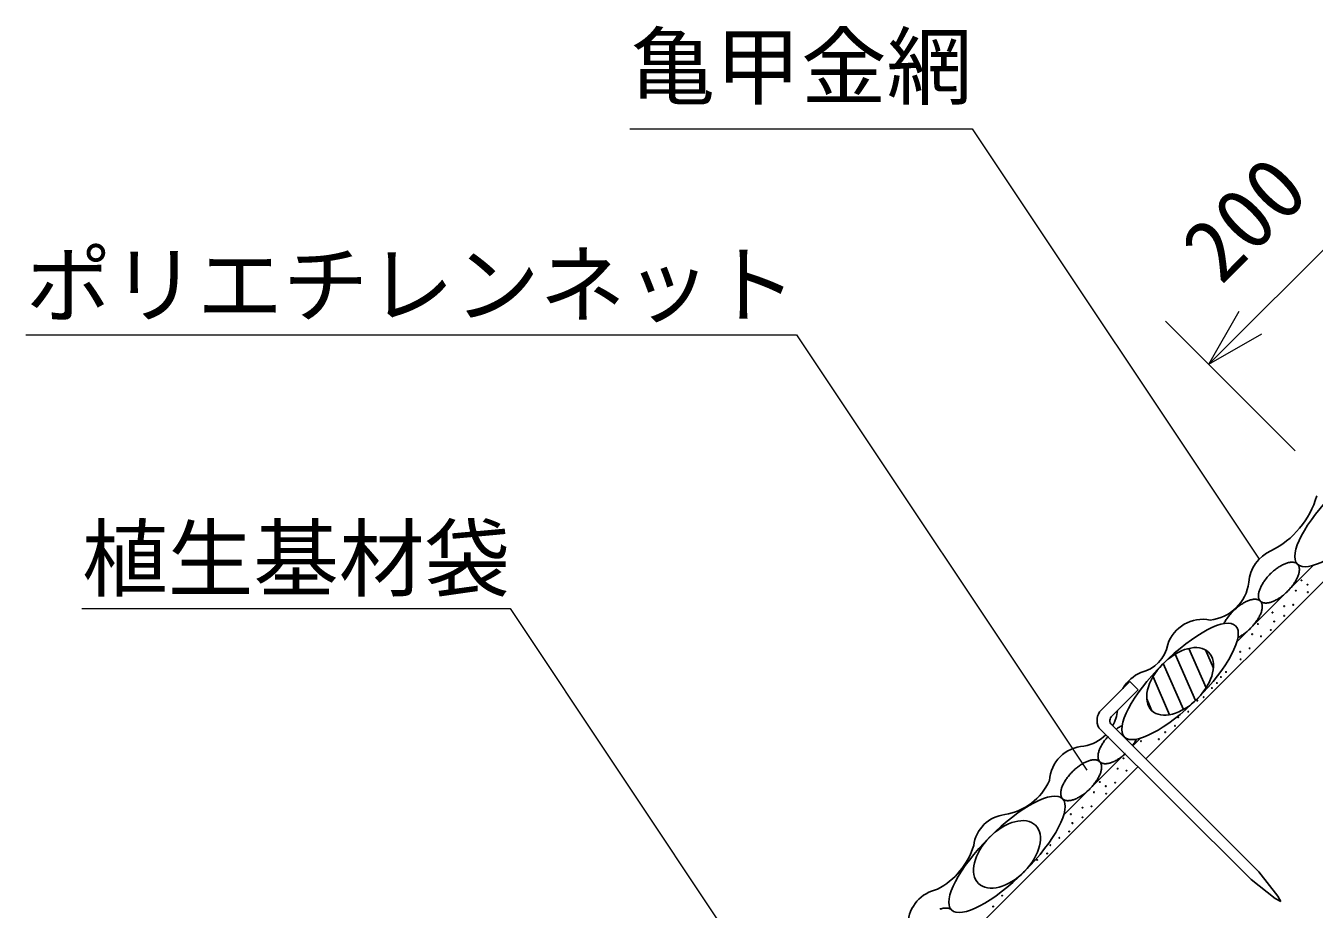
# Model space of a CAD drawing. Units: millimetres, scale not verified. Extents: x 200 to 8200, y 200 to 5838.
# Drawn here: x 1382 to 2435, y 2906 to 3628 of the extents above; entities that cross this region are included whole.
import ezdxf
from ezdxf.enums import TextEntityAlignment as Align

# ---------------------------------------------------------------- set-up
doc = ezdxf.new("R2010")
doc.units = ezdxf.units.MM
doc.header["$LTSCALE"] = 20
for name, color, linetype, lineweight in [('C-STR', 7, 'Continuous', 25), ('C-STR-DIM', 1, 'Continuous', 13), ('C-STR-HTXT', 1, 'Continuous', 13)]:
    doc.layers.add(name, color=color, linetype=linetype, lineweight=lineweight)
doc.styles.add('ＭＳ ゴシック', font='')
doc.styles.get('ＭＳ ゴシック').set_extended_font_data('MS Gothic')

msp = doc.modelspace()

# ---------------------------------------------------------------- linework, layer by layer
at = {"layer": 'C-STR'}
for p, q in [((2297.42, 3028.77), (2856.75, 3588.1)), ((2371.88, 3124.44), (2434.57, 3187.13)), ((2261.02, 3068.72), (2284.31, 3092.02)), ((2291.11, 3085.22), (2284.31, 3092.02)), ((2291.11, 3085.22), (2269.86, 3063.96)), ((2259.16, 3054.29), (2383.45, 2930.08)), ((2269.57, 3056.62), (2389.81, 2936.44)), ((2286.81, 3039.38), (2293.14, 3045.71)), ((2230.46, 2983.02), (2280.45, 3033.01)), ((1742.08, 2473.43), (2291.06, 3022.41)), ((2403.25, 2914.53), (2383.45, 2930.08)), ((2405.37, 2916.65), (2389.81, 2936.44)), ((2403.25, 2914.53), (2407.85, 2912.05)), ((2407.85, 2912.05), (2405.37, 2916.65))]:
    msp.add_line(p, q, dxfattribs=at)
at = {"layer": 'C-STR', "color": 3}
for p, q in [((2332.52, 3119.09), (2346.66, 3086.87)), ((2346.13, 3117.94), (2352.68, 3103.03)), ((2311.74, 3106.73), (2328.2, 3069.2)), ((2321.47, 3114.41), (2338.09, 3076.54)), ((2303.35, 3095.97), (2316.96, 3064.95)), ((2298.21, 3077.84), (2302.49, 3068.08))]:
    msp.add_line(p, q, dxfattribs=at)
at = {"layer": 'C-STR'}
for centre in [(2424.75, 3174.76), (2429.58, 3171.29), (2420.03, 3166.36), (2429.92, 3165.17), (2401.02, 3148.45), (2410.58, 3153.73), (2417.96, 3154.82), (2389.13, 3139.13), (2402.32, 3141.14), (2410.59, 3145.84), (2384.41, 3130.73), (2391.62, 3129.05), (2399.69, 3134.24), (2382.33, 3119.2), (2374.63, 3116.34), (2374.97, 3110.22), (2358.91, 3095.77), (2363.01, 3099.87), (2351.54, 3086.79), (2355.64, 3090.89), (2339.58, 3076.45), (2344.74, 3079.29), (2332.21, 3067.47), (2321.32, 3055.86), (2323.95, 3062.77), (2293.52, 3043.26), (2308.06, 3044.93), (2313.24, 3050.67), (2279.23, 3029.23), (2274.51, 3020.83), (2281.72, 3019.15), (2255.18, 3001.51), (2259.91, 3009.91), (2264.73, 3006.44), (2272.44, 3009.3), (2265.07, 3000.32), (2236.17, 2983.6), (2245.74, 2988.88), (2245.74, 2981), (2253.11, 2989.98), (2234.85, 2969.39), (2237.48, 2976.29), (2226.77, 2964.2), (2216.81, 2951.35), (2219.44, 2958.25), (2208.73, 2946.16), (2180.12, 2916.99), (2172.75, 2908.01)]:
    msp.add_circle(centre, 0.3, dxfattribs=at)
at = {"layer": 'C-STR', "color": 1}
for centre, radius, start, end in [((2367.48, 3263.83), 72.48, 296.45539, 343.9593), ((2412.09, 3171.13), 30.42, 113.88323, 176.11209), ((2346.31, 3177.92), 35.75, 275.92465, 352.39909), ((2344.14, 3112.52), 30.42, 78.88791, 161.11209), ((2287.17, 3127.41), 28.63, 282.77892, 349.85859), ((2306.03, 3070.47), 31.6, 113.34722, 149.53081), ((2241.65, 3071.69), 32.82, 331.05756, 354.25027), ((2241.65, 3071.69), 32.82, 279.26606, 315.13625), ((2249, 3008.96), 30.42, 93.88791, 176.11209), ((2174.57, 3031.08), 48.43, 279.24053, 335.53524), ((2185.68, 2954.35), 29.11, 96.57735, 172.75162), ((2098.75, 2975.81), 60.72, 297.8885, 342.96694), ((2133.32, 2892.36), 30.42, 101.70733, 176.11209)]:
    msp.add_arc(centre, radius, start, end, dxfattribs=at)
at = {"layer": 'C-STR'}
for centre, radius, start, end in [((2431.54, 3147.67), 45.77, 132.66333, 135.00218), ((2430.95, 3148.32), 44.89, 130.29907, 132.66951), ((2429.89, 3149.58), 43.24, 127.87759, 130.30908), ((2428.47, 3151.43), 40.9, 125.36733, 127.89186), ((2426.79, 3153.82), 37.98, 122.73288, 125.38647), ((2424.98, 3156.66), 34.62, 119.93338, 122.75776), ((2423.17, 3159.84), 30.96, 116.92048, 119.96515), ((2421.46, 3163.24), 27.15, 113.6359, 116.96064), ((2419.96, 3166.73), 23.36, 110.0085, 113.68635), ((2418.73, 3170.16), 19.71, 105.95103, 110.07155), ((2417.83, 3173.41), 16.34, 101.35711, 106.02931), ((2417.26, 3176.36), 13.33, 96.09986, 101.4531), ((2417, 3178.93), 10.75, 90.03539, 96.21481), ((2417.02, 3181.04), 8.64, 83.01739, 90.16716), ((2417.24, 3182.66), 7, 74.93209, 83.157), ((2417.56, 3183.8), 5.82, 65.76084, 75.06021), ((2417.88, 3184.49), 5.06, 55.66004, 65.84881), ((2418.08, 3184.78), 4.71, 45.00911, 55.68086), ((2418.05, 3184.76), 4.74, 34.35516, 44.95487), ((2417.7, 3184.53), 5.16, 24.24753, 34.24363), ((2416.94, 3184.21), 5.98, 15.06964, 24.10931), ((2406.18, 3184.66), 16.88, 344.04533, 348.56825), ((2415.72, 3183.9), 7.24, 6.98011, 14.9308), ((2409.19, 3184.03), 13.8, 348.63861, 353.80843), ((2414.01, 3183.71), 8.96, 359.96028, 6.85517), ((2411.82, 3183.73), 11.15, 353.89547, 359.85433), ((2416.55, 3157.48), 27.79, 153.07751, 156.32595), ((2419.92, 3155.75), 31.58, 150.06497, 153.0494), ((2423.06, 3153.93), 35.21, 147.26574, 150.04312), ((2425.83, 3152.13), 38.51, 144.63149, 147.24916), ((2428.13, 3150.49), 41.34, 142.12137, 144.61945), ((2429.88, 3149.11), 43.56, 139.69999, 142.11334), ((2431.04, 3148.13), 45.09, 137.33578, 139.69564), ((2431.59, 3147.62), 45.83, 134.99957, 137.33493), ((2382.62, 3196.8), 43.56, 319.69999, 322.11334), ((2384.38, 3195.43), 41.34, 322.12137, 324.61945), ((2386.68, 3193.78), 38.51, 324.63149, 327.24916), ((2389.45, 3191.99), 35.21, 327.26574, 330.04312), ((2392.58, 3190.17), 31.58, 330.06497, 333.0494), ((2395.96, 3188.44), 27.79, 333.07751, 336.32595), ((2399.44, 3186.9), 23.98, 336.36164, 339.94352), ((2402.89, 3185.62), 20.3, 339.98849, 343.98893), ((2387.52, 3143.1), 16.34, 101.35711, 106.02931), ((2386.95, 3146.06), 13.33, 96.09986, 101.4531), ((2386.7, 3148.62), 10.75, 90.03539, 96.21481), ((2386.72, 3150.73), 8.64, 83.01739, 90.16716), ((2386.93, 3152.36), 7, 74.93209, 83.157), ((2387.25, 3153.5), 5.82, 65.76084, 75.06021), ((2400.68, 3162.19), 11.15, 173.89547, 179.85433), ((2398.49, 3162.21), 8.96, 179.96028, 186.85517), ((2396.78, 3162.02), 7.24, 186.98011, 194.9308), ((2403.32, 3161.88), 13.8, 168.63861, 173.80843), ((2395.56, 3161.71), 5.98, 195.06964, 204.10931), ((2406.33, 3161.26), 16.88, 164.04533, 168.56825), ((2409.62, 3160.3), 20.3, 159.98849, 163.98893), ((2394.81, 3161.38), 5.16, 204.24753, 214.24363), ((2413.07, 3159.02), 23.98, 156.36164, 159.94352), ((2389.34, 3186.08), 30.96, 296.92048, 299.96515), ((2387.53, 3189.26), 34.62, 299.93338, 302.75776), ((2385.72, 3192.1), 37.98, 302.73288, 305.38647), ((2384.04, 3194.49), 40.9, 305.36733, 307.89186), ((2382.61, 3196.34), 43.24, 307.87759, 310.30908), ((2381.55, 3197.6), 44.89, 310.29907, 312.66951), ((2380.96, 3198.25), 45.77, 312.66333, 315.00218), ((2380.92, 3198.3), 45.83, 314.99957, 317.33493), ((2381.46, 3197.79), 45.09, 317.33578, 319.69564), ((2401.29, 3117.32), 45.83, 134.99957, 137.33493), ((2401.24, 3117.37), 45.77, 132.66333, 135.00218), ((2400.65, 3118.01), 44.89, 130.29907, 132.66951), ((2399.59, 3119.28), 43.24, 127.87759, 130.30908), ((2398.16, 3121.13), 40.9, 125.36733, 127.89186), ((2396.48, 3123.51), 37.98, 122.73288, 125.38647), ((2394.68, 3126.35), 34.62, 119.93338, 122.75776), ((2392.86, 3129.53), 30.96, 116.92048, 119.96515), ((2391.16, 3132.94), 27.15, 113.6359, 116.96064), ((2389.65, 3136.42), 23.36, 110.0085, 113.68635), ((2388.43, 3139.85), 19.71, 105.95103, 110.07155), ((2387.57, 3154.19), 5.06, 55.66004, 65.84881), ((2387.77, 3154.48), 4.71, 45.00911, 55.68086), ((2394.45, 3161.15), 4.74, 214.35516, 224.95487), ((2387.75, 3154.46), 4.74, 34.35516, 44.95487), ((2394.43, 3161.13), 4.71, 225.00911, 235.68086), ((2387.4, 3154.23), 5.16, 24.24753, 34.24363), ((2372.59, 3155.32), 20.3, 339.98849, 343.98893), ((2394.63, 3161.43), 5.06, 235.66004, 245.84881), ((2386.64, 3153.9), 5.98, 15.06964, 24.10931), ((2375.87, 3154.35), 16.88, 344.04533, 348.56825), ((2378.88, 3153.73), 13.8, 348.63861, 353.80843), ((2385.42, 3153.59), 7.24, 6.98011, 14.9308), ((2394.95, 3162.11), 5.82, 245.76084, 255.06021), ((2383.71, 3153.4), 8.96, 359.96028, 6.85517), ((2381.52, 3153.43), 11.15, 353.89547, 359.85433), ((2395.27, 3163.25), 7, 254.93209, 263.157), ((2395.48, 3164.88), 8.64, 263.01739, 270.16716), ((2395.5, 3166.99), 10.75, 270.03539, 276.21481), ((2395.25, 3169.56), 13.33, 276.09986, 281.4531), ((2394.68, 3172.51), 16.34, 281.35711, 286.02931), ((2393.77, 3175.76), 19.71, 285.95103, 290.07155), ((2392.55, 3179.19), 23.36, 290.0085, 293.68635), ((2391.04, 3182.68), 27.15, 293.6359, 296.96064), ((2389.62, 3125.44), 31.58, 150.06497, 153.0494), ((2392.75, 3123.62), 35.21, 147.26574, 150.04312), ((2395.52, 3121.83), 38.51, 144.63149, 147.24916), ((2397.82, 3120.18), 41.34, 142.12137, 144.61945), ((2399.58, 3118.81), 43.56, 139.69999, 142.11334), ((2400.74, 3117.82), 45.09, 137.33578, 139.69564), ((2351.16, 3167.49), 45.09, 317.33578, 319.69564), ((2352.32, 3166.5), 43.56, 319.69999, 322.11334), ((2354.07, 3165.12), 41.34, 322.12137, 324.61945), ((2356.38, 3163.48), 38.51, 324.63149, 327.24916), ((2359.15, 3161.69), 35.21, 327.26574, 330.04312), ((2362.28, 3159.87), 31.58, 330.06497, 333.0494), ((2365.65, 3158.13), 27.79, 333.07751, 336.32595), ((2369.13, 3156.59), 23.98, 336.36164, 339.94352), ((2359.03, 3155.77), 30.96, 296.10137, 299.96515), ((2357.22, 3158.96), 34.62, 299.93338, 302.75776), ((2355.41, 3161.79), 37.98, 302.73288, 305.38647), ((2353.74, 3164.18), 40.9, 305.36733, 307.89186), ((2352.31, 3166.03), 43.24, 307.87759, 310.30908), ((2351.25, 3167.29), 44.89, 310.29907, 312.66951), ((2350.66, 3167.94), 45.77, 312.66333, 315.00218), ((2350.61, 3167.99), 45.83, 314.99957, 317.33493), ((2269.7, 3060.26), 12.12, 135.76262, 209.53793), ((2273.1, 3060.15), 5, 130.3409, 225.01704), ((2295.65, 3022.41), 37.98, 122.73288, 125.38647), ((2293.84, 3025.25), 34.62, 119.93338, 122.75776), ((2292.03, 3028.44), 30.96, 116.92048, 119.96515), ((2296.99, 3019.08), 41.34, 142.12137, 144.61945), ((2298.74, 3017.71), 43.56, 139.69999, 142.11334), ((2299.9, 3016.72), 45.09, 137.33578, 139.69564), ((2297.32, 3020.03), 40.9, 125.36733, 126.21813), ((2261.44, 3058.77), 31.58, 330.06497, 333.0494), ((2264.82, 3057.04), 27.79, 333.07751, 334.08705), ((2272.18, 3030.48), 13.8, 168.63861, 173.80843), ((2275.19, 3029.85), 16.88, 164.04533, 168.56825), ((2278.47, 3028.89), 20.3, 159.98849, 163.98893), ((2281.92, 3027.62), 23.98, 156.36164, 159.94352), ((2285.41, 3026.07), 27.79, 153.07751, 156.32595), ((2288.78, 3024.34), 31.58, 150.06497, 153.0494), ((2291.91, 3022.52), 35.21, 147.26574, 150.04312), ((2294.68, 3020.73), 38.51, 144.63149, 147.24916), ((2250.41, 3066.19), 44.89, 310.29907, 312.66951), ((2253.24, 3064.03), 41.34, 323.7855, 324.61945), ((2255.54, 3062.38), 38.51, 324.63149, 327.24916), ((2258.31, 3060.59), 35.21, 327.26574, 330.04312), ((2266.84, 2989.81), 40.9, 125.36733, 127.89186), ((2265.16, 2992.19), 37.98, 122.73288, 125.38647), ((2263.36, 2995.03), 34.62, 119.93338, 122.75776), ((2261.54, 2998.21), 30.96, 116.92048, 119.96515), ((2259.84, 3001.62), 27.15, 113.6359, 116.96064), ((2258.33, 3005.1), 23.36, 110.0085, 113.68635), ((2257.11, 3008.53), 19.71, 105.95103, 110.07155), ((2256.2, 3011.78), 16.34, 101.35711, 106.02931), ((2255.63, 3014.74), 13.33, 96.09986, 101.4531), ((2255.38, 3017.3), 10.75, 90.03539, 96.21481), ((2255.4, 3019.41), 8.64, 83.01739, 90.16716), ((2255.61, 3021.04), 7, 74.93209, 83.157), ((2255.93, 3022.18), 5.82, 65.76084, 75.06021), ((2256.25, 3022.87), 5.06, 55.66004, 65.84881), ((2269.54, 3030.78), 11.15, 173.89547, 179.85433), ((2267.35, 3030.81), 8.96, 179.96028, 186.85517), ((2265.64, 3030.62), 7.24, 186.98011, 194.9308), ((2264.42, 3030.31), 5.98, 195.06964, 204.10931), ((2263.66, 3029.98), 5.16, 204.24753, 214.24363), ((2256.45, 3023.16), 4.71, 45.00911, 55.68086), ((2263.31, 3029.75), 4.74, 214.35516, 224.95487), ((2256.43, 3023.14), 4.74, 34.35516, 44.95487), ((2263.29, 3029.73), 4.71, 225.00911, 235.68086), ((2256.08, 3022.91), 5.16, 24.24753, 34.24363), ((2263.49, 3030.02), 5.06, 235.66004, 245.84881), ((2255.32, 3022.58), 5.98, 15.06964, 24.10931), ((2254.1, 3022.27), 7.24, 6.98011, 14.9308), ((2252.39, 3022.08), 8.96, 359.96028, 6.85517), ((2263.8, 3030.71), 5.82, 245.76084, 255.06021), ((2264.13, 3031.85), 7, 254.93209, 263.157), ((2264.34, 3033.48), 8.64, 263.01739, 270.16716), ((2264.36, 3035.59), 10.75, 270.03539, 276.21481), ((2264.11, 3038.15), 13.33, 276.09986, 281.4531), ((2263.54, 3041.11), 16.34, 281.35711, 286.02931), ((2262.63, 3044.36), 19.71, 285.95103, 290.07155), ((2261.41, 3047.79), 23.36, 290.0085, 293.68635), ((2259.9, 3051.27), 27.15, 293.6359, 296.96064), ((2258.2, 3054.67), 30.96, 296.92048, 299.96515), ((2256.38, 3057.86), 34.62, 299.93338, 302.75776), ((2254.58, 3060.7), 37.98, 302.73288, 305.38647), ((2252.9, 3063.08), 40.9, 305.36733, 307.89186), ((2251.47, 3064.93), 43.24, 307.87759, 310.30908), ((2264.2, 2990.51), 38.51, 144.63149, 147.24916), ((2266.5, 2988.86), 41.34, 142.12137, 144.61945), ((2268.26, 2987.49), 43.56, 139.69999, 142.11334), ((2269.42, 2986.5), 45.09, 137.33578, 139.69564), ((2269.97, 2986), 45.83, 134.99957, 137.33493), ((2269.92, 2986.05), 45.77, 132.66333, 135.00218), ((2269.33, 2986.69), 44.89, 130.29907, 132.66951), ((2268.27, 2987.96), 43.24, 127.87759, 130.30908), ((2227.83, 3030.37), 35.21, 327.26574, 330.04312), ((2230.96, 3028.55), 31.58, 330.06497, 333.0494), ((2234.33, 3026.81), 27.79, 333.07751, 336.32595), ((2237.82, 3025.27), 23.98, 336.36164, 339.94352), ((2241.27, 3024), 20.3, 339.98849, 343.98893), ((2244.55, 3023.04), 16.88, 344.04533, 348.56825), ((2247.56, 3022.41), 13.8, 348.63861, 353.80843), ((2250.2, 3022.11), 11.15, 353.89547, 359.85433), ((2239.06, 3000.56), 11.15, 173.89547, 179.85433), ((2241.69, 3000.26), 13.8, 168.63861, 173.80843), ((2244.7, 2999.63), 16.88, 164.04533, 168.56825), ((2247.99, 2998.67), 20.3, 159.98849, 163.98893), ((2251.44, 2997.39), 23.98, 156.36164, 159.94352), ((2254.92, 2995.85), 27.79, 153.07751, 156.32595), ((2258.3, 2994.12), 31.58, 150.06497, 153.0494), ((2261.43, 2992.3), 35.21, 147.26574, 150.04312), ((2220.99, 3034.71), 43.24, 307.87759, 310.30908), ((2219.93, 3035.97), 44.89, 310.29907, 312.66951), ((2219.34, 3036.62), 45.77, 312.66333, 315.00218), ((2219.29, 3036.67), 45.83, 314.99957, 317.33493), ((2219.84, 3036.17), 45.09, 317.33578, 319.69564), ((2221, 3035.18), 43.56, 319.69999, 322.11334), ((2222.75, 3033.8), 41.34, 322.12137, 324.61945), ((2225.06, 3032.16), 38.51, 324.63149, 327.24916), ((2236.87, 3000.58), 8.96, 179.96028, 186.85517), ((2235.16, 3000.39), 7.24, 186.98011, 194.9308), ((2233.94, 3000.08), 5.98, 195.06964, 204.10931), ((2233.18, 2999.76), 5.16, 204.24753, 214.24363), ((2232.83, 2999.53), 4.74, 214.35516, 224.95487), ((2232.8, 2999.51), 4.71, 225.00911, 235.68086), ((2233, 2999.8), 5.06, 235.66004, 245.84881), ((2233.32, 3000.49), 5.82, 245.76084, 255.06021), ((2233.64, 3001.63), 7, 254.93209, 263.157), ((2233.86, 3003.25), 8.64, 263.01739, 270.16716), ((2233.88, 3005.37), 10.75, 270.03539, 276.21481), ((2233.63, 3007.93), 13.33, 276.09986, 281.4531), ((2233.05, 3010.88), 16.34, 281.35711, 286.02931), ((2232.15, 3014.13), 19.71, 285.95103, 290.07155), ((2230.92, 3017.57), 23.36, 290.0085, 293.68635), ((2229.42, 3021.05), 27.15, 293.6359, 296.96064), ((2227.71, 3024.45), 30.96, 296.92048, 299.96515), ((2225.9, 3027.64), 34.62, 299.93338, 302.75776), ((2224.09, 3030.47), 37.98, 302.73288, 305.38647), ((2222.42, 3032.86), 40.9, 305.36733, 307.89186), ((2110.09, 3024.65), 124.55, 312.99693, 315.002), ((2135.89, 2887.32), 19.71, 105.95103, 110.07155), ((2134.98, 2890.56), 16.34, 101.35711, 106.02931), ((2134.41, 2893.52), 13.33, 96.09986, 101.4531), ((2134.16, 2896.08), 10.75, 90.03539, 96.21481), ((2134.18, 2898.19), 8.64, 83.01739, 90.16716), ((2134.4, 2899.82), 7, 74.93209, 83.157), ((2134.72, 2900.96), 5.82, 65.76084, 75.06021), ((2135.03, 2901.65), 5.06, 55.66004, 65.84881)]:
    msp.add_arc(centre, radius, start, end, dxfattribs=at)
for centre, major_axis, ratio in [((2466.86, 3233.57), (45.46, 45.46), 0.311111), ((2325.44, 3092.15), (45.46, 45.46), 0.311111), ((2184.02, 2950.72), (45.46, 45.46), 0.311111), ((2184.02, 2950.72), (-23.33, -23.76), 0.600605)]:
    msp.add_ellipse(centre, major_axis=major_axis, ratio=ratio, dxfattribs=at)
at = {"layer": 'C-STR', "color": 3}
msp.add_ellipse((2325.47, 3092.18), major_axis=(-23.25, -23.84), ratio=0.600605, dxfattribs=at)
at = {"layer": 'C-STR-DIM'}
for p, q in [((2348.89, 3351.54), (2490.32, 3492.96)), ((2348.89, 3351.54), (2373.89, 3394.84)), ((2419.6, 3280.82), (2313.54, 3386.89)), ((2348.89, 3351.54), (2392.2, 3376.54))]:
    msp.add_line(p, q, dxfattribs=at)
at = {"layer": 'C-STR-HTXT'}
for p, q in [((1875.69, 3544.03), (2155.69, 3544.03)), ((2155.69, 3544.03), (2390.05, 3192.1)), ((1382.11, 3375.57), (2012.11, 3375.57)), ((2012.11, 3375.57), (2249.26, 3019.45)), ((1428.06, 3151.73), (1778.06, 3151.73)), ((1778.06, 3151.73), (2015.21, 2795.61))]:
    msp.add_line(p, q, dxfattribs=at)

# ---------------------------------------------------------------- texts
at = {"layer": 'C-STR-DIM', "color": 7, "style": 'ＭＳ ゴシック'}
msp.add_text('200', height=51.32, rotation=45, dxfattribs=at).set_placement((2369.87, 3404.61), align=Align.BOTTOM_LEFT)
at = {"layer": 'C-STR-HTXT', "color": 7, "style": 'ＭＳ ゴシック'}
for s, p in [('亀甲金網', (1875.69, 3554.03)), ('ポリエチレンネット', (1382.11, 3375.57)), ('植生基材袋', (1428.06, 3151.73))]:
    msp.add_text(s, height=51.32, dxfattribs=at).set_placement(p, align=Align.BOTTOM_LEFT)

doc.saveas('drawing.dxf')
